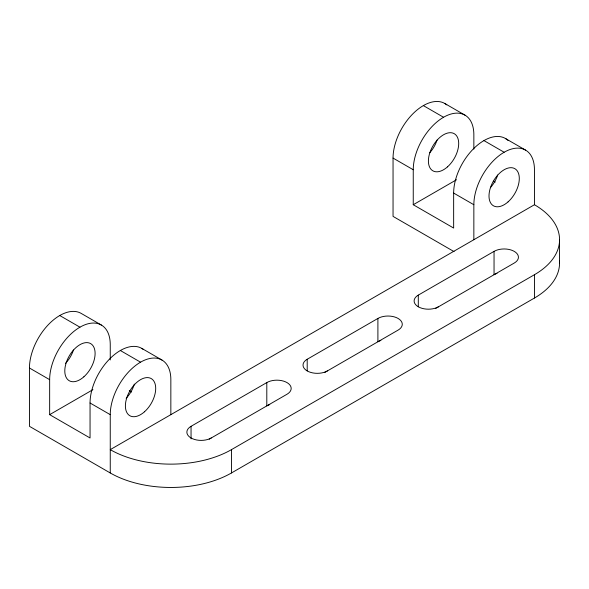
<?xml version="1.0" encoding="UTF-8"?>
<svg xmlns="http://www.w3.org/2000/svg" width="589" height="589" viewBox="0 0 589 589"><rect width="100%" height="100%" fill="white"/><g stroke="black" fill="none" stroke-linecap="round" stroke-linejoin="round"><path stroke-width="0.88" d="M59.747 315.52L79.949 327.182A42.85 24.738 -60 0 0 49.653 379.669L49.653 414.656L92.937 389.66M423.351 105.6L443.546 117.263A42.85 24.738 -60 0 0 413.25 169.742L413.25 204.729L456.534 179.741M534.451 204.729L110.253 449.643A85.7 49.476 0 0 0 231.448 449.643L534.451 274.71A85.7 49.476 0 0 0 534.451 204.729L534.451 169.742A42.85 24.738 -60 0 0 504.147 152.249L483.952 140.587M191.05 438.879L191.05 426.318L266.802 382.585A14.283 8.246 0 0 1 286.998 382.585A14.283 8.246 0 0 1 286.998 394.247L209.198 439.166M327.396 370.923A14.283 8.246 0 0 1 307.2 370.923L307.2 359.261L377.902 318.443A14.283 8.246 0 0 1 398.098 318.443A14.283 8.246 0 0 1 398.098 330.105L324.679 372.491M438.496 306.781A14.283 8.246 0 0 1 418.3 306.781L418.3 295.118L494.046 251.378A14.283 8.246 0 0 1 514.249 251.378A14.283 8.246 0 0 1 514.249 263.04L435.661 308.415M101.374 325.062L81.172 313.4A42.85 24.738 -60 0 0 48.158 324.878A42.85 24.738 -60 0 0 29.45 368.007L29.45 426.318L110.253 472.967A85.7 49.476 0 0 0 231.448 472.967L534.451 298.034A85.7 49.476 0 0 0 559.447 260.618M444.776 103.48L464.971 115.142M505.377 138.467L525.572 150.129M493.656 181.176L495.239 182.097M446.771 104.864A42.85 24.738 -60 0 0 413.139 113.544A42.85 24.738 -60 0 0 393.047 158.08L413.25 169.742M507.99 140.396A42.85 24.738 -60 0 0 474.211 148.067A42.85 24.738 -60 0 0 453.648 193.067L473.851 204.729L473.851 239.716M413.25 204.729L453.648 228.053L453.648 193.067M454.045 251.613L393.047 216.391L393.047 158.08M141.772 348.386L161.975 360.048M120.347 350.507L140.55 362.176A42.85 24.738 -60 0 1 170.847 379.669L170.847 414.656M129.263 390.647L131.642 392.016M29.45 368.007L49.653 379.669M143.127 349.27A42.85 24.738 -60 0 0 109.672 358.922A42.85 24.738 -60 0 0 90.051 402.994L110.253 414.656L110.253 472.967M49.653 414.656L90.051 437.98L90.051 402.994M559.55 239.716L559.55 263.047M534.451 274.71L534.451 298.034M494.046 251.378L494.046 274.71A14.283 8.246 0 0 1 497.006 273.399M473.851 149.113L473.851 134.756A42.85 24.738 -60 0 0 443.546 117.263M377.902 318.443L377.902 341.767A14.283 8.246 0 0 1 380.855 340.457M266.802 382.585L266.802 405.909A14.283 8.246 0 0 1 269.755 404.599M231.448 449.643L231.448 472.967M110.253 359.931L110.253 344.683A42.85 24.738 -60 0 0 79.949 327.182M497.676 175.043A21.425 12.369 -60 0 1 490.357 187.729M473.851 204.729A42.85 24.738 -60 0 1 504.147 152.249M73.478 349.984A21.425 12.369 -60 0 1 65.548 363.325M110.253 414.656A42.85 24.738 -60 0 1 140.55 362.176M307.2 370.923A14.283 8.246 0 0 1 307.2 359.261M211.252 437.98A14.283 8.246 0 0 1 191.05 437.98A14.283 8.246 0 0 1 191.05 426.318M418.3 306.781A14.283 8.246 0 0 1 418.3 295.118M437.075 140.057A21.425 12.369 -60 0 1 429.756 152.742M134.344 384.109A21.425 12.369 -60 0 1 126.149 398.311M508.071 201.872A21.425 12.369 -60 0 0 514.86 168.682A21.425 12.369 -60 0 0 489.518 191.16A21.425 12.369 -60 0 0 508.071 201.872M447.471 166.886A21.425 12.369 -60 0 0 454.259 133.696A21.425 12.369 -60 0 0 428.917 156.173A21.425 12.369 -60 0 0 447.471 166.886M144.474 411.792A21.425 12.369 -60 0 0 151.263 378.602A21.425 12.369 -60 0 0 125.913 401.08A21.425 12.369 -60 0 0 144.474 411.792M83.874 376.805A21.425 12.369 -60 0 0 90.662 343.615A21.425 12.369 -60 0 0 65.313 366.093A21.425 12.369 -60 0 0 83.874 376.805"/></g></svg>
